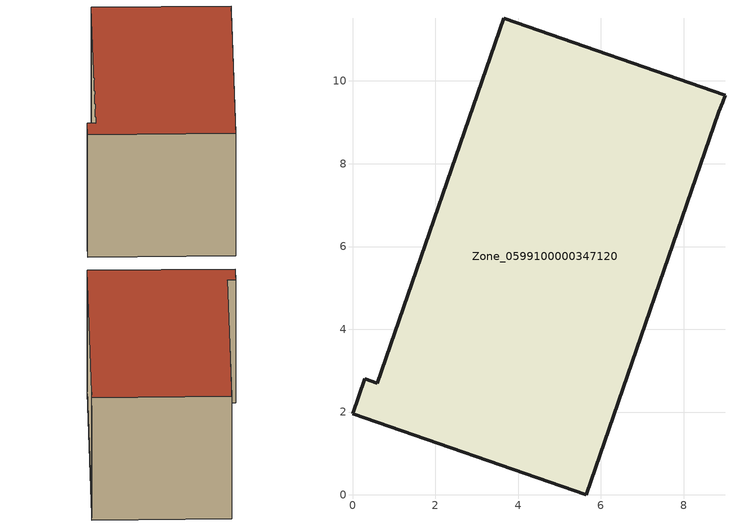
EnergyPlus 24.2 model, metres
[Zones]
Zone_0599100000347120
 floor ground (C_G): 5.65,0 0,1.96 0.29,2.81 0.6,2.7 3.66,11.52 9,9.66 8.94,9.49 8.85,9.25 z0
 wall outside (C_F): 0.6,2.7 0.29,2.81 0,1.96 5.65,0 8.85,9.25 8.94,9.49 9,9.66 3.66,11.52 0.6,2.7 z0:5.74
 roof outside (C_R): 8.94,9.49 9,9.66 3.66,11.52 0.6,2.7 0.29,2.81 0,1.96 5.65,0 8.85,9.25 z5.74
[BUILDING]
Pand.0599100000347120: North Axis=0; Terrain=City; Loads Convergence Tolerance Value=0.04; Temperature Convergence Tolerance Value=0.4; Solar Distribution=FullExterior; Maximum Number of Warmup Days=25; Minimum Number of Warmup Days=1
[Site:Location]
Rotterdam.The.Hague.AP_ZH_NLD Design_Conditions: Latitude=51.96; Longitude=4.45; Time Zone=1; Elevation=-4.5
[SITE:GROUNDTEMPERATURE:BUILDINGSURFACE]
18, 18, 18, 18, 18, 18, 18, 18, 18, 18, 18, 18
[MATERIAL] Thermal Absorptance=0.9; Solar Absorptance=0.7; Visible Absorptance=0.7
Name | Roughness | Thickness | Conductivity | Density | Specific Heat
G.TC.1992-2005 | MediumSmooth | 0.15 | 0.06 | 540 | 1210
F.TC.1992-2005 | Rough | 0.3 | 0.12 | 1920 | 840
R.TC.1992-2005 | MediumRough | 0.2 | 0.08 | 1500 | 1000
[CONSTRUCTION]
C_G: G.TC.1992-2005
C_F: F.TC.1992-2005
C_R: R.TC.1992-2005
[ZONE]
Zone_0599100000347120: Type=1; Multiplier=1; Ceiling Height=Autocalculate; Volume=Autocalculate; Floor Area=autocalculate; Part of Total Floor Area=Yes
[ZONEINFILTRATION:DESIGNFLOWRATE]
Infil_Zone_0599100000347120: Zone or ZoneList or Space or SpaceList=Zone_0599100000347120; Schedule=AlwaysOn; Design Flow Rate Calculation Method=Flow/Area; Flow Rate per Floor Area=0.0015; Constant Term Coefficient=1; Temperature Term Coefficient=0; Velocity Term Coefficient=0; Velocity Squared Term Coefficient=0
[HVACTEMPLATE:ZONE:IDEALLOADSAIRSYSTEM]
Zone_0599100000347120: Maximum Heating Supply Air Temperature=50; Minimum Cooling Supply Air Temperature=13; Maximum Heating Supply Air Humidity Ratio=0.0156; Minimum Cooling Supply Air Humidity Ratio=0.0077; Heating Limit=NoLimit; Cooling Limit=NoLimit; Dehumidification Control Type=ConstantSensibleHeatRatio; Cooling Sensible Heat Ratio=0.7; Dehumidification Setpoint=60; Humidification Control Type=None; Humidification Setpoint=30; Outdoor Air Method=None; Outdoor Air Flow Rate per Person=0.00944; Outdoor Air Flow Rate per Zone Floor Area=0; Outdoor Air Flow Rate per Zone=0; Demand Controlled Ventilation Type=None; Outdoor Air Economizer Type=NoEconomizer; Heat Recovery Type=None; Sensible Heat Recovery Effectiveness=0.7; Latent Heat Recovery Effectiveness=0.65
[ZONECONTROL:THERMOSTAT]
ThermostatControl_Zone_0599100000347120: Zone or ZoneList=Zone_0599100000347120; Control Type Schedule=DualSetpointControlType; Control 1=Thermostat_Zone_0599100000347120; Temperature Difference Between Cutout And Setpoint=0
[THERMOSTATSETPOINT:DUALSETPOINT]
Thermostat_Zone_0599100000347120: Heating Setpoint Temperature Schedule=HeatingSetpoint_Zone_0599100000347120; Cooling Setpoint Temperature Schedule=CoolingSetpoint_Zone_0599100000347120
[SCHEDULE:COMPACT]
HeatingSetpoint_Zone_0599100000347120: Through: 12/31, For: AllDays, Until: 24:00, 21
CoolingSetpoint_Zone_0599100000347120: Through: 12/31, For: AllDays, Until: 24:00, 24
DualSetpointControlType: Through: 12/31, For: AllDays, Until: 24:00, 4
AlwaysOn: Through: 12/31, For: AllDays, Until: 24:00, 1
